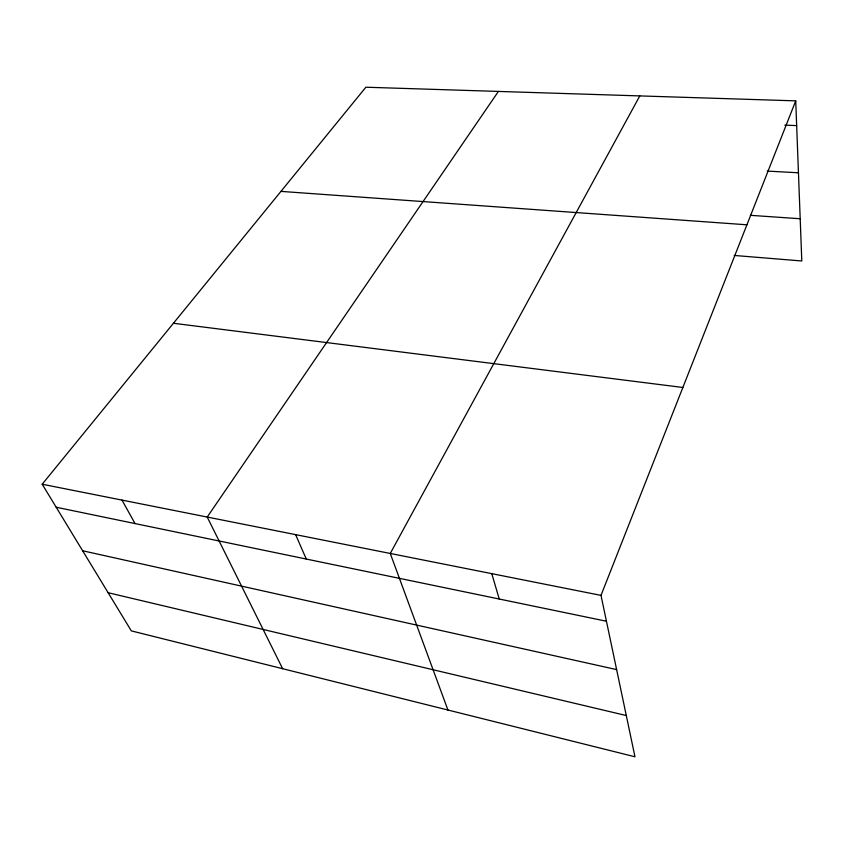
<?xml version="1.0" encoding="UTF-8"?>
<svg xmlns="http://www.w3.org/2000/svg" width="844" height="844" viewBox="0 0 844 844"><rect width="100%" height="100%" fill="white"/><g stroke="black" fill="none" stroke-linecap="round" stroke-linejoin="round"><path stroke-width="1.27" d="M601.002 595.379L795.723 100.858L365.874 87.217L42.2 484.224L131.316 630.879L634.973 756.783L601.002 595.379L42.2 484.224M639.805 95.91L390.255 553.464L447.932 710.026M498.403 91.426L207.213 517.045L282.645 668.712M784.846 125.134L796.662 125.598M767.238 171.089L798.456 172.788M750.39 215.325L800.196 218.744M280.947 191.388L746.929 224.799M734.164 255.447L801.8 260.975L795.723 100.858M173.431 323.263L682.87 387.48M56.179 507.233L606.446 621.237M82.628 550.763L616.616 669.598M108.116 592.71L626.29 715.543M122 500.102L135.029 523.575M295.622 534.632L306.267 559.044M491.778 573.656L499.237 599.029"/></g></svg>
